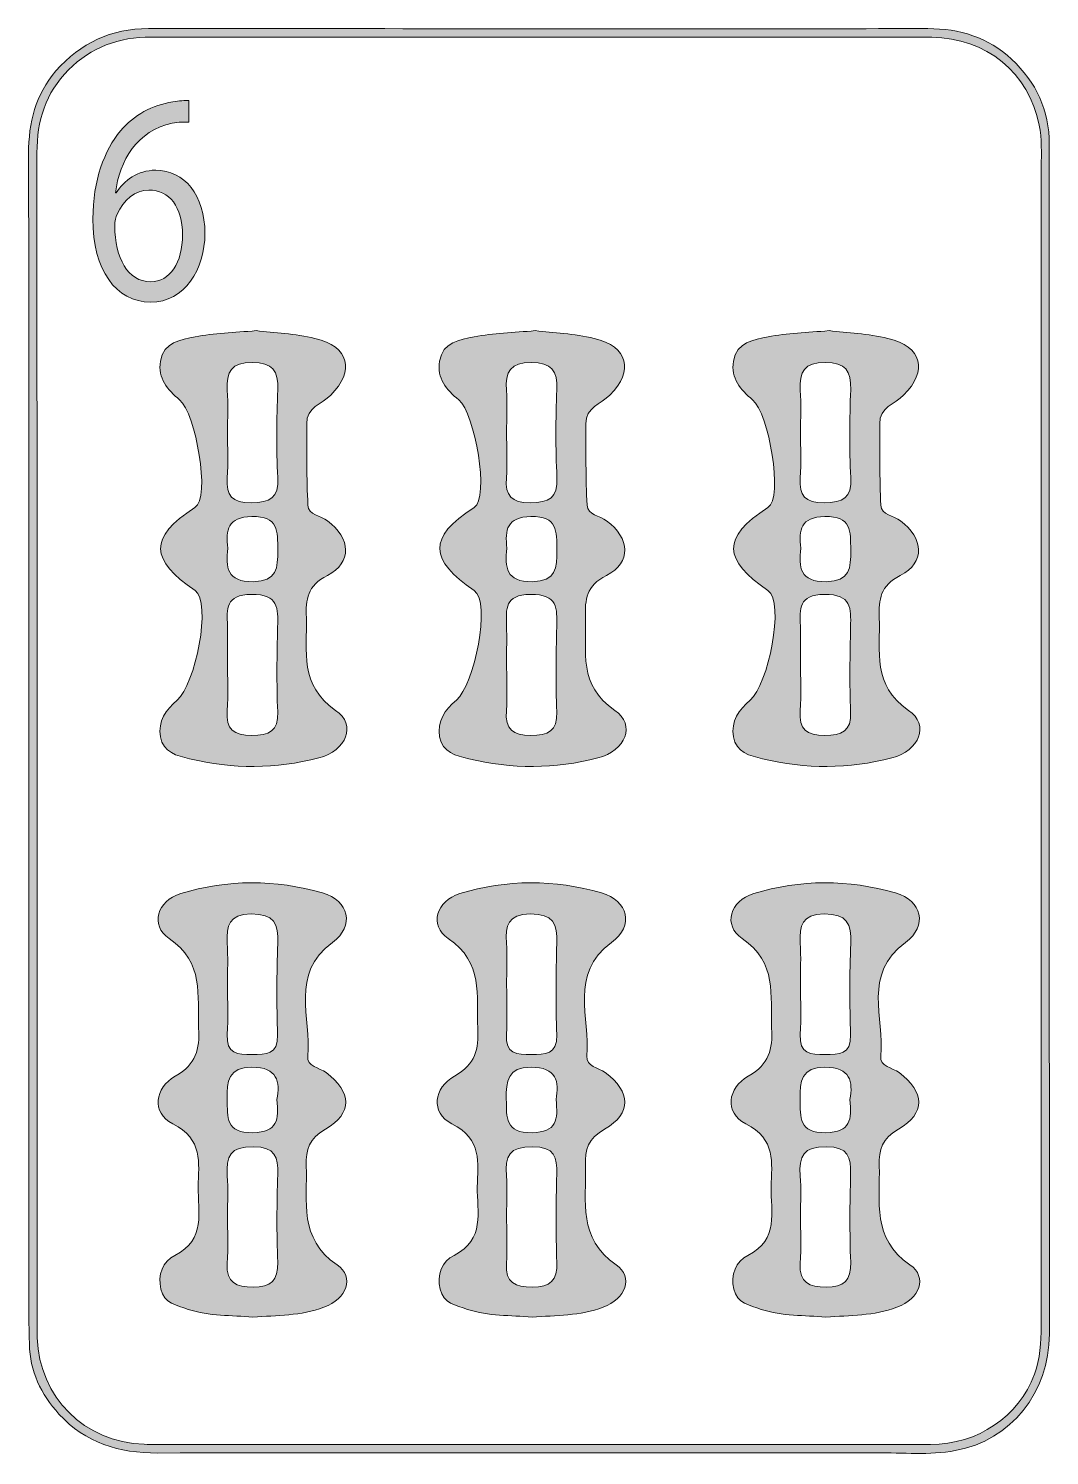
# Model space of a CAD drawing. Extents: x 3212 to 3523, y -981 to -547.
import ezdxf

# ---------------------------------------------------------------- set-up
doc = ezdxf.new("R2010")
doc.units = 0
doc.header["$MEASUREMENT"] = 0
doc.layers.add('Layer 1', color=7, linetype='Continuous', lineweight=0)

msp = doc.modelspace()

# ---------------------------------------------------------------- hatches: boundary and pattern name
at = {"layer": 'Layer 1', "true_color": 0x000000, "transparency": 33554687}
h = msp.add_hatch(color=18, dxfattribs=at)
h.dxf.hatch_style = 2
edge = h.paths.add_edge_path()
edge.add_spline(control_points=[(3520.2, -763.73), (3520.2, -763.73), (3520.15, -763.73), (3520.15, -763.73), (3520.15, -823.12), (3520.15, -882.52), (3520.16, -941.92), (3520.16, -946.93), (3519.87, -951.88), (3518.1, -956.65), (3513.3, -969.61), (3500.87, -978.05), (3486.44, -978.05), (3409.17, -978.04), (3331.91, -978.03), (3254.65, -978.02), (3252.09, -978.02), (3249.54, -978.08), (3246.99, -977.99), (3228.81, -977.34), (3215.13, -963.71), (3214.4, -945.55), (3214.37, -944.62), (3214.38, -943.7), (3214.38, -942.76), (3214.38, -823.39), (3214.4, -704.01), (3214.35, -584.63), (3214.35, -574.9), (3216.96, -566.36), (3223.97, -559.37), (3230.93, -552.44), (3239.33, -549.36), (3249.11, -549.37), (3306.06, -549.42), (3363.03, -549.39), (3419.99, -549.39), (3442.27, -549.39), (3464.54, -549.3), (3486.82, -549.43), (3503.36, -549.52), (3516.46, -560.34), (3519.57, -576.17), (3520.4, -580.41), (3520.19, -584.72), (3520.2, -589), (3520.2, -647.24), (3520.2, -705.49), (3520.2, -763.73)], knot_values=[0, 0, 0, 0, 1, 1, 1, 2, 2, 2, 3, 3, 3, 4, 4, 4, 5, 5, 5, 6, 6, 6, 7, 7, 7, 8, 8, 8, 9, 9, 9, 10, 10, 10, 11, 11, 11, 12, 12, 12, 13, 13, 13, 14, 14, 14, 15, 15, 15, 16, 16, 16, 16], degree=3, periodic=0)
edge = h.paths.add_edge_path()
edge.add_spline(control_points=[(3522.63, -815.57), (3522.63, -737.72), (3522.65, -659.87), (3522.64, -582.03), (3522.64, -571.72), (3518.69, -563.11), (3511.15, -556.11), (3503.96, -549.44), (3495.32, -546.77), (3485.67, -546.79), (3465.6, -546.82), (3445.53, -546.82), (3425.46, -546.82), (3366.41, -546.82), (3307.35, -546.8), (3248.3, -546.8), (3236.96, -546.8), (3227.58, -551.13), (3220.15, -559.69), (3213.88, -566.91), (3211.8, -575.42), (3211.81, -584.81), (3211.9, -644.33), (3211.85, -703.85), (3211.85, -763.36), (3211.85, -813.02), (3211.84, -862.68), (3211.86, -912.33), (3211.86, -924.04), (3211.8, -935.76), (3212.04, -947.47), (3212.2, -955.68), (3215.56, -962.72), (3221.07, -968.77), (3229.15, -977.63), (3239.35, -980.68), (3251.09, -980.65), (3324.06, -980.54), (3397.04, -980.63), (3470.01, -980.56), (3478, -980.54), (3486.06, -981.39), (3493.99, -979.92), (3511.03, -976.75), (3522.63, -962.3), (3522.65, -944.35), (3522.68, -901.43), (3522.63, -858.5), (3522.63, -815.57)], knot_values=[0, 0, 0, 0, 1, 1, 1, 2, 2, 2, 3, 3, 3, 4, 4, 4, 5, 5, 5, 6, 6, 6, 7, 7, 7, 8, 8, 8, 9, 9, 9, 10, 10, 10, 11, 11, 11, 12, 12, 12, 13, 13, 13, 14, 14, 14, 15, 15, 15, 16, 16, 16, 16], degree=3, periodic=0)
at = {"layer": 'Layer 1', "true_color": 0x831618, "transparency": 33554687}
h = msp.add_hatch(color=246, dxfattribs=at)
h.dxf.hatch_style = 2
edge = h.paths.add_edge_path()
edge.add_spline(control_points=[(3248.98, -623.89), (3241.94, -623.89), (3238.19, -616.66), (3238.04, -606.86), (3238.04, -605.4), (3238.35, -604.21), (3238.81, -603.29), (3240.64, -598.99), (3244.39, -595.97), (3248.45, -595.97), (3254.64, -595.97), (3258.7, -601.09), (3258.7, -609.61), (3258.7, -618.12), (3254.8, -623.89), (3248.98, -623.89)], knot_values=[0, 0, 0, 0, 1, 1, 1, 2, 2, 2, 3, 3, 3, 4, 4, 4, 5, 5, 5, 5], degree=3, periodic=0)
edge = h.paths.add_edge_path()
edge.add_spline(control_points=[(3250.51, -589.92), (3245, -589.92), (3240.87, -593.04), (3238.5, -596.79), (3238.5, -596.79), (3238.27, -596.79), (3238.27, -596.79), (3239.42, -586.99), (3245, -577.75), (3255.56, -575.64), (3257.47, -575.27), (3259.23, -575.18), (3260.61, -575.27), (3260.61, -575.27), (3260.61, -568.68), (3260.61, -568.68), (3259.39, -568.68), (3257.7, -568.77), (3255.71, -569.14), (3249.44, -570.06), (3243.93, -573.08), (3239.8, -577.93), (3234.9, -583.79), (3231.39, -593.04), (3231.39, -604.75), (3231.39, -620.23), (3238.35, -630.11), (3248.98, -630.11), (3259.31, -630.11), (3265.51, -620.04), (3265.51, -609.15), (3265.51, -597.52), (3259.31, -589.92), (3250.51, -589.92)], knot_values=[0, 0, 0, 0, 1, 1, 1, 2, 2, 2, 3, 3, 3, 4, 4, 4, 5, 5, 5, 6, 6, 6, 7, 7, 7, 8, 8, 8, 9, 9, 9, 10, 10, 10, 11, 11, 11, 11], degree=3, periodic=0)
at = {"layer": 'Layer 1', "true_color": 0x0f592d, "transparency": 33554687}
h = msp.add_hatch(color=118, dxfattribs=at)
h.dxf.hatch_style = 2
edge = h.paths.add_edge_path()
edge.add_spline(control_points=[(3272.49, -705.08), (3271.79, -710.84), (3272.15, -715.35), (3280.17, -715.25), (3287.55, -715.16), (3287.71, -711.08), (3287.68, -705.62), (3287.65, -699.95), (3287.9, -695.25), (3279.79, -695.39), (3272.41, -695.52), (3271.82, -699.5), (3272.49, -705.08)], knot_values=[0, 0, 0, 0, 1, 1, 1, 2, 2, 2, 3, 3, 3, 4, 4, 4, 4], degree=3, periodic=0)
edge = h.paths.add_edge_path()
edge.add_spline(control_points=[(3272.38, -739.62), (3272.38, -744.6), (3272.66, -749.6), (3272.31, -754.55), (3271.92, -760.21), (3274.23, -762.14), (3279.79, -762.06), (3284.95, -761.99), (3287.92, -760.96), (3287.66, -754.92), (3287.31, -746.31), (3287.44, -737.67), (3287.64, -729.05), (3287.77, -723.34), (3287.99, -719.03), (3279.66, -719.13), (3271.68, -719.23), (3272.24, -723.53), (3272.36, -728.68), (3272.44, -732.33), (3272.37, -735.98), (3272.38, -739.62)], knot_values=[0, 0, 0, 0, 1, 1, 1, 2, 2, 2, 3, 3, 3, 4, 4, 4, 5, 5, 5, 6, 6, 6, 7, 7, 7, 7], degree=3, periodic=0)
edge = h.paths.add_edge_path()
edge.add_spline(control_points=[(3272.38, -669.8), (3272.38, -674.42), (3272.63, -679.05), (3272.31, -683.65), (3271.94, -689.09), (3273.79, -691.21), (3279.56, -691.19), (3285.31, -691.17), (3288.02, -689.87), (3287.7, -683.51), (3287.25, -674.63), (3287.32, -665.7), (3287.68, -656.81), (3287.91, -650.98), (3286.08, -648.47), (3279.91, -648.46), (3273.61, -648.45), (3271.9, -651.27), (3272.32, -656.95), (3272.63, -661.21), (3272.38, -665.52), (3272.38, -669.8)], knot_values=[0, 0, 0, 0, 1, 1, 1, 2, 2, 2, 3, 3, 3, 4, 4, 4, 5, 5, 5, 6, 6, 6, 7, 7, 7, 7], degree=3, periodic=0)
edge = h.paths.add_edge_path()
edge.add_spline(control_points=[(3281.11, -638.79), (3286.59, -639.46), (3292.96, -639.64), (3299.01, -641.13), (3309.48, -643.71), (3311.24, -650.93), (3303.8, -658.45), (3301.13, -661.14), (3296.44, -662.16), (3296.5, -667.15), (3296.59, -675.43), (3296.41, -683.72), (3296.88, -691.97), (3297.05, -694.9), (3300.76, -695.17), (3302.82, -696.71), (3309.95, -702.02), (3310.46, -709.43), (3302.79, -713.35), (3296.6, -716.51), (3296.22, -720.7), (3296.39, -726.21), (3296.72, -736.42), (3294.12, -746.76), (3305.3, -754.44), (3311.8, -758.91), (3308.66, -766.71), (3300.16, -768.93), (3287.14, -772.34), (3273.95, -772.36), (3260.84, -769.19), (3257.03, -768.27), (3252.79, -767.32), (3251.97, -762.48), (3251.17, -757.73), (3253.58, -754.32), (3257.09, -751.34), (3262.51, -746.74), (3267.71, -721.5), (3262.49, -717.92), (3248.95, -708.61), (3248.12, -701.87), (3262.48, -692.7), (3267.3, -689.62), (3262.7, -663.98), (3257.81, -659.89), (3254.07, -656.77), (3251.11, -653.32), (3251.95, -648.09), (3252.9, -642.16), (3258.22, -641.55), (3262.52, -640.68), (3268.32, -639.5), (3274.34, -639.42), (3281.11, -638.79)], knot_values=[0, 0, 0, 0, 1, 1, 1, 2, 2, 2, 3, 3, 3, 4, 4, 4, 5, 5, 5, 6, 6, 6, 7, 7, 7, 8, 8, 8, 9, 9, 9, 10, 10, 10, 11, 11, 11, 12, 12, 12, 13, 13, 13, 14, 14, 14, 15, 15, 15, 16, 16, 16, 17, 17, 17, 18, 18, 18, 18], degree=3, periodic=0)
h = msp.add_hatch(color=118, dxfattribs=at)
h.dxf.hatch_style = 2
edge = h.paths.add_edge_path()
edge.add_spline(control_points=[(3357.49, -705.08), (3356.79, -710.84), (3357.15, -715.35), (3365.17, -715.25), (3372.55, -715.16), (3372.71, -711.08), (3372.68, -705.62), (3372.65, -699.95), (3372.9, -695.25), (3364.79, -695.39), (3357.41, -695.52), (3356.82, -699.5), (3357.49, -705.08)], knot_values=[0, 0, 0, 0, 1, 1, 1, 2, 2, 2, 3, 3, 3, 4, 4, 4, 4], degree=3, periodic=0)
edge = h.paths.add_edge_path()
edge.add_spline(control_points=[(3357.38, -739.62), (3357.38, -744.6), (3357.66, -749.6), (3357.31, -754.55), (3356.92, -760.21), (3359.23, -762.14), (3364.79, -762.06), (3369.95, -761.99), (3372.92, -760.96), (3372.66, -754.92), (3372.31, -746.31), (3372.44, -737.67), (3372.64, -729.05), (3372.77, -723.34), (3372.99, -719.03), (3364.66, -719.13), (3356.68, -719.23), (3357.24, -723.53), (3357.36, -728.68), (3357.44, -732.33), (3357.37, -735.98), (3357.38, -739.62)], knot_values=[0, 0, 0, 0, 1, 1, 1, 2, 2, 2, 3, 3, 3, 4, 4, 4, 5, 5, 5, 6, 6, 6, 7, 7, 7, 7], degree=3, periodic=0)
edge = h.paths.add_edge_path()
edge.add_spline(control_points=[(3357.38, -669.8), (3357.38, -674.42), (3357.63, -679.05), (3357.31, -683.65), (3356.94, -689.09), (3358.79, -691.21), (3364.56, -691.19), (3370.31, -691.17), (3373.02, -689.87), (3372.7, -683.51), (3372.25, -674.63), (3372.32, -665.7), (3372.68, -656.81), (3372.91, -650.98), (3371.08, -648.47), (3364.91, -648.46), (3358.61, -648.45), (3356.9, -651.27), (3357.32, -656.95), (3357.63, -661.21), (3357.38, -665.52), (3357.38, -669.8)], knot_values=[0, 0, 0, 0, 1, 1, 1, 2, 2, 2, 3, 3, 3, 4, 4, 4, 5, 5, 5, 6, 6, 6, 7, 7, 7, 7], degree=3, periodic=0)
edge = h.paths.add_edge_path()
edge.add_spline(control_points=[(3366.11, -638.79), (3371.59, -639.46), (3377.96, -639.64), (3384.01, -641.13), (3394.48, -643.71), (3396.24, -650.93), (3388.8, -658.45), (3386.13, -661.14), (3381.44, -662.16), (3381.5, -667.15), (3381.59, -675.43), (3381.41, -683.72), (3381.88, -691.97), (3382.05, -694.9), (3385.76, -695.17), (3387.82, -696.71), (3394.95, -702.02), (3395.46, -709.43), (3387.79, -713.35), (3381.6, -716.51), (3381.22, -720.7), (3381.39, -726.21), (3381.72, -736.42), (3379.12, -746.76), (3390.3, -754.44), (3396.8, -758.91), (3393.66, -766.71), (3385.16, -768.93), (3372.14, -772.34), (3358.95, -772.36), (3345.84, -769.19), (3342.03, -768.27), (3337.79, -767.32), (3336.97, -762.48), (3336.17, -757.73), (3338.58, -754.32), (3342.09, -751.34), (3347.51, -746.74), (3352.71, -721.5), (3347.49, -717.92), (3333.95, -708.61), (3333.12, -701.87), (3347.48, -692.7), (3352.3, -689.62), (3347.7, -663.98), (3342.81, -659.89), (3339.07, -656.77), (3336.11, -653.32), (3336.95, -648.09), (3337.9, -642.16), (3343.22, -641.55), (3347.52, -640.68), (3353.32, -639.5), (3359.34, -639.42), (3366.11, -638.79)], knot_values=[0, 0, 0, 0, 1, 1, 1, 2, 2, 2, 3, 3, 3, 4, 4, 4, 5, 5, 5, 6, 6, 6, 7, 7, 7, 8, 8, 8, 9, 9, 9, 10, 10, 10, 11, 11, 11, 12, 12, 12, 13, 13, 13, 14, 14, 14, 15, 15, 15, 16, 16, 16, 17, 17, 17, 18, 18, 18, 18], degree=3, periodic=0)
h = msp.add_hatch(color=118, dxfattribs=at)
h.dxf.hatch_style = 2
edge = h.paths.add_edge_path()
edge.add_spline(control_points=[(3446.97, -705.08), (3446.27, -710.84), (3446.63, -715.35), (3454.65, -715.25), (3462.03, -715.16), (3462.19, -711.08), (3462.16, -705.62), (3462.13, -699.95), (3462.38, -695.25), (3454.27, -695.39), (3446.9, -695.52), (3446.3, -699.5), (3446.97, -705.08)], knot_values=[0, 0, 0, 0, 1, 1, 1, 2, 2, 2, 3, 3, 3, 4, 4, 4, 4], degree=3, periodic=0)
edge = h.paths.add_edge_path()
edge.add_spline(control_points=[(3446.86, -739.62), (3446.86, -744.6), (3447.14, -749.6), (3446.79, -754.55), (3446.4, -760.21), (3448.71, -762.14), (3454.27, -762.06), (3459.43, -761.99), (3462.4, -760.96), (3462.14, -754.92), (3461.79, -746.31), (3461.92, -737.67), (3462.12, -729.05), (3462.25, -723.34), (3462.47, -719.03), (3454.14, -719.13), (3446.16, -719.23), (3446.72, -723.53), (3446.84, -728.68), (3446.92, -732.33), (3446.85, -735.98), (3446.86, -739.62)], knot_values=[0, 0, 0, 0, 1, 1, 1, 2, 2, 2, 3, 3, 3, 4, 4, 4, 5, 5, 5, 6, 6, 6, 7, 7, 7, 7], degree=3, periodic=0)
edge = h.paths.add_edge_path()
edge.add_spline(control_points=[(3446.86, -669.8), (3446.86, -674.42), (3447.11, -679.05), (3446.79, -683.65), (3446.42, -689.09), (3448.27, -691.21), (3454.04, -691.19), (3459.79, -691.17), (3462.5, -689.87), (3462.18, -683.51), (3461.73, -674.63), (3461.81, -665.7), (3462.16, -656.81), (3462.39, -650.98), (3460.56, -648.47), (3454.4, -648.46), (3448.09, -648.45), (3446.38, -651.27), (3446.8, -656.95), (3447.11, -661.21), (3446.86, -665.52), (3446.86, -669.8)], knot_values=[0, 0, 0, 0, 1, 1, 1, 2, 2, 2, 3, 3, 3, 4, 4, 4, 5, 5, 5, 6, 6, 6, 7, 7, 7, 7], degree=3, periodic=0)
edge = h.paths.add_edge_path()
edge.add_spline(control_points=[(3455.59, -638.79), (3461.07, -639.46), (3467.44, -639.64), (3473.49, -641.13), (3483.96, -643.71), (3485.72, -650.93), (3478.28, -658.45), (3475.61, -661.14), (3470.92, -662.16), (3470.98, -667.15), (3471.07, -675.43), (3470.89, -683.72), (3471.36, -691.97), (3471.53, -694.9), (3475.24, -695.17), (3477.3, -696.71), (3484.43, -702.02), (3484.94, -709.43), (3477.27, -713.35), (3471.08, -716.51), (3470.7, -720.7), (3470.87, -726.21), (3471.2, -736.42), (3468.6, -746.76), (3479.78, -754.44), (3486.28, -758.91), (3483.14, -766.71), (3474.64, -768.93), (3461.62, -772.34), (3448.43, -772.36), (3435.32, -769.19), (3431.51, -768.27), (3427.27, -767.32), (3426.45, -762.48), (3425.65, -757.73), (3428.06, -754.32), (3431.57, -751.34), (3436.99, -746.74), (3442.19, -721.5), (3436.97, -717.92), (3423.43, -708.61), (3422.6, -701.87), (3436.96, -692.7), (3441.78, -689.62), (3437.18, -663.98), (3432.29, -659.89), (3428.55, -656.77), (3425.59, -653.32), (3426.43, -648.09), (3427.39, -642.16), (3432.7, -641.55), (3437, -640.68), (3442.8, -639.5), (3448.82, -639.42), (3455.59, -638.79)], knot_values=[0, 0, 0, 0, 1, 1, 1, 2, 2, 2, 3, 3, 3, 4, 4, 4, 5, 5, 5, 6, 6, 6, 7, 7, 7, 8, 8, 8, 9, 9, 9, 10, 10, 10, 11, 11, 11, 12, 12, 12, 13, 13, 13, 14, 14, 14, 15, 15, 15, 16, 16, 16, 17, 17, 17, 18, 18, 18, 18], degree=3, periodic=0)
h = msp.add_hatch(color=118, dxfattribs=at)
h.dxf.hatch_style = 2
edge = h.paths.add_edge_path()
edge.add_spline(control_points=[(3287.42, -873), (3288.47, -867.55), (3287.57, -863.12), (3279.84, -863.14), (3272.69, -863.15), (3272.15, -867.31), (3272.28, -872.89), (3272.41, -878.44), (3271.8, -883.24), (3280.13, -883.09), (3287.58, -882.96), (3288.13, -879.12), (3287.42, -873)], knot_values=[0, 0, 0, 0, 1, 1, 1, 2, 2, 2, 3, 3, 3, 4, 4, 4, 4], degree=3, periodic=0)
edge = h.paths.add_edge_path()
edge.add_spline(control_points=[(3272.39, -838.21), (3272.39, -843.19), (3272.65, -848.18), (3272.33, -853.13), (3271.93, -859.11), (3275.48, -859.31), (3279.89, -859.24), (3284.11, -859.18), (3287.84, -859.44), (3287.64, -853.32), (3287.35, -844.04), (3287.33, -834.73), (3287.68, -825.46), (3287.91, -819.43), (3286.59, -816.38), (3279.57, -816.46), (3272.71, -816.54), (3272.07, -820.01), (3272.33, -825.27), (3272.55, -829.57), (3272.38, -833.9), (3272.39, -838.21)], knot_values=[0, 0, 0, 0, 1, 1, 1, 2, 2, 2, 3, 3, 3, 4, 4, 4, 5, 5, 5, 6, 6, 6, 7, 7, 7, 7], degree=3, periodic=0)
edge = h.paths.add_edge_path()
edge.add_spline(control_points=[(3272.38, -908.08), (3272.38, -913.03), (3272.66, -917.99), (3272.32, -922.91), (3271.9, -928.94), (3275.12, -930.03), (3280.18, -930.09), (3285.63, -930.16), (3287.87, -928.14), (3287.67, -922.52), (3287.34, -913.63), (3287.39, -904.72), (3287.66, -895.82), (3287.82, -890.42), (3286.96, -887.45), (3280.28, -887.35), (3273.19, -887.24), (3271.85, -890.28), (3272.32, -896.22), (3272.63, -900.15), (3272.38, -904.13), (3272.38, -908.08)], knot_values=[0, 0, 0, 0, 1, 1, 1, 2, 2, 2, 3, 3, 3, 4, 4, 4, 5, 5, 5, 6, 6, 6, 7, 7, 7, 7], degree=3, periodic=0)
edge = h.paths.add_edge_path()
edge.add_spline(control_points=[(3280.14, -939.22), (3273.54, -938.71), (3266.87, -938.99), (3260.43, -936.89), (3256.93, -935.74), (3253.11, -934.96), (3252.1, -930.77), (3251.05, -926.44), (3252.71, -922.29), (3256.39, -920.44), (3265.94, -915.65), (3263.31, -907.18), (3263.46, -899.58), (3263.61, -892.22), (3265.01, -885.05), (3255.72, -880.37), (3249.06, -877.01), (3250.23, -869.36), (3256.48, -865.86), (3262.95, -862.24), (3263.91, -857.65), (3263.6, -851.28), (3263.12, -841.32), (3265.41, -831.28), (3254.61, -823.93), (3248.65, -819.88), (3250.99, -812.47), (3258.13, -810.27), (3272.41, -805.86), (3286.99, -805.93), (3301.3, -810.07), (3309.37, -812.4), (3311.3, -820), (3304.36, -825.14), (3291.2, -834.9), (3297.97, -848.03), (3296.81, -859.78), (3296.49, -862.93), (3300.39, -863.24), (3302.41, -864.77), (3310.25, -870.69), (3310.58, -877.16), (3302.21, -882.01), (3297.24, -884.89), (3296.19, -888.17), (3296.36, -893.19), (3296.75, -904.07), (3293.96, -915.17), (3305.73, -923.33), (3311.14, -927.09), (3308.72, -933.65), (3301.75, -936.26), (3294.79, -938.87), (3287.42, -938.77), (3280.14, -939.22)], knot_values=[0, 0, 0, 0, 1, 1, 1, 2, 2, 2, 3, 3, 3, 4, 4, 4, 5, 5, 5, 6, 6, 6, 7, 7, 7, 8, 8, 8, 9, 9, 9, 10, 10, 10, 11, 11, 11, 12, 12, 12, 13, 13, 13, 14, 14, 14, 15, 15, 15, 16, 16, 16, 17, 17, 17, 18, 18, 18, 18], degree=3, periodic=0)
h = msp.add_hatch(color=118, dxfattribs=at)
h.dxf.hatch_style = 2
edge = h.paths.add_edge_path()
edge.add_spline(control_points=[(3372.42, -873), (3373.47, -867.55), (3372.57, -863.12), (3364.84, -863.14), (3357.69, -863.15), (3357.15, -867.31), (3357.28, -872.89), (3357.41, -878.44), (3356.8, -883.24), (3365.13, -883.09), (3372.58, -882.96), (3373.13, -879.12), (3372.42, -873)], knot_values=[0, 0, 0, 0, 1, 1, 1, 2, 2, 2, 3, 3, 3, 4, 4, 4, 4], degree=3, periodic=0)
edge = h.paths.add_edge_path()
edge.add_spline(control_points=[(3357.39, -838.21), (3357.39, -843.19), (3357.65, -848.18), (3357.33, -853.13), (3356.93, -859.11), (3360.48, -859.31), (3364.89, -859.24), (3369.11, -859.18), (3372.84, -859.44), (3372.64, -853.32), (3372.35, -844.04), (3372.33, -834.73), (3372.68, -825.46), (3372.91, -819.43), (3371.59, -816.38), (3364.57, -816.46), (3357.71, -816.54), (3357.07, -820.01), (3357.33, -825.27), (3357.55, -829.57), (3357.38, -833.9), (3357.39, -838.21)], knot_values=[0, 0, 0, 0, 1, 1, 1, 2, 2, 2, 3, 3, 3, 4, 4, 4, 5, 5, 5, 6, 6, 6, 7, 7, 7, 7], degree=3, periodic=0)
edge = h.paths.add_edge_path()
edge.add_spline(control_points=[(3357.38, -908.08), (3357.38, -913.03), (3357.66, -917.99), (3357.32, -922.91), (3356.9, -928.94), (3360.12, -930.03), (3365.18, -930.09), (3370.63, -930.16), (3372.87, -928.14), (3372.67, -922.52), (3372.34, -913.63), (3372.39, -904.72), (3372.66, -895.82), (3372.82, -890.42), (3371.96, -887.45), (3365.28, -887.35), (3358.19, -887.24), (3356.85, -890.28), (3357.32, -896.22), (3357.63, -900.15), (3357.38, -904.13), (3357.38, -908.08)], knot_values=[0, 0, 0, 0, 1, 1, 1, 2, 2, 2, 3, 3, 3, 4, 4, 4, 5, 5, 5, 6, 6, 6, 7, 7, 7, 7], degree=3, periodic=0)
edge = h.paths.add_edge_path()
edge.add_spline(control_points=[(3365.14, -939.22), (3358.54, -938.71), (3351.87, -938.99), (3345.43, -936.89), (3341.93, -935.74), (3338.11, -934.96), (3337.1, -930.77), (3336.05, -926.44), (3337.71, -922.29), (3341.39, -920.44), (3350.94, -915.65), (3348.31, -907.18), (3348.46, -899.58), (3348.61, -892.22), (3350.01, -885.05), (3340.72, -880.37), (3334.06, -877.01), (3335.23, -869.36), (3341.48, -865.86), (3347.95, -862.24), (3348.91, -857.65), (3348.6, -851.28), (3348.12, -841.32), (3350.41, -831.28), (3339.61, -823.93), (3333.65, -819.88), (3335.99, -812.47), (3343.13, -810.27), (3357.41, -805.86), (3371.99, -805.93), (3386.3, -810.07), (3394.37, -812.4), (3396.3, -820), (3389.36, -825.14), (3376.2, -834.9), (3382.97, -848.03), (3381.81, -859.78), (3381.49, -862.93), (3385.39, -863.24), (3387.41, -864.77), (3395.25, -870.69), (3395.58, -877.16), (3387.21, -882.01), (3382.24, -884.89), (3381.19, -888.17), (3381.36, -893.19), (3381.75, -904.07), (3378.96, -915.17), (3390.73, -923.33), (3396.14, -927.09), (3393.72, -933.65), (3386.75, -936.26), (3379.79, -938.87), (3372.42, -938.77), (3365.14, -939.22)], knot_values=[0, 0, 0, 0, 1, 1, 1, 2, 2, 2, 3, 3, 3, 4, 4, 4, 5, 5, 5, 6, 6, 6, 7, 7, 7, 8, 8, 8, 9, 9, 9, 10, 10, 10, 11, 11, 11, 12, 12, 12, 13, 13, 13, 14, 14, 14, 15, 15, 15, 16, 16, 16, 17, 17, 17, 18, 18, 18, 18], degree=3, periodic=0)
h = msp.add_hatch(color=118, dxfattribs=at)
h.dxf.hatch_style = 2
edge = h.paths.add_edge_path()
edge.add_spline(control_points=[(3461.9, -873), (3462.95, -867.55), (3462.05, -863.12), (3454.32, -863.14), (3447.17, -863.15), (3446.63, -867.31), (3446.76, -872.89), (3446.89, -878.44), (3446.28, -883.24), (3454.61, -883.09), (3462.06, -882.96), (3462.61, -879.12), (3461.9, -873)], knot_values=[0, 0, 0, 0, 1, 1, 1, 2, 2, 2, 3, 3, 3, 4, 4, 4, 4], degree=3, periodic=0)
edge = h.paths.add_edge_path()
edge.add_spline(control_points=[(3446.87, -838.21), (3446.87, -843.19), (3447.14, -848.18), (3446.81, -853.13), (3446.41, -859.11), (3449.96, -859.31), (3454.37, -859.24), (3458.59, -859.18), (3462.32, -859.44), (3462.12, -853.32), (3461.83, -844.04), (3461.81, -834.73), (3462.16, -825.46), (3462.39, -819.43), (3461.07, -816.38), (3454.05, -816.46), (3447.19, -816.54), (3446.55, -820.01), (3446.81, -825.27), (3447.03, -829.57), (3446.86, -833.9), (3446.87, -838.21)], knot_values=[0, 0, 0, 0, 1, 1, 1, 2, 2, 2, 3, 3, 3, 4, 4, 4, 5, 5, 5, 6, 6, 6, 7, 7, 7, 7], degree=3, periodic=0)
edge = h.paths.add_edge_path()
edge.add_spline(control_points=[(3446.87, -908.08), (3446.87, -913.03), (3447.14, -917.99), (3446.8, -922.91), (3446.38, -928.94), (3449.6, -930.03), (3454.66, -930.09), (3460.11, -930.16), (3462.35, -928.14), (3462.15, -922.52), (3461.82, -913.63), (3461.87, -904.72), (3462.14, -895.82), (3462.3, -890.42), (3461.44, -887.45), (3454.76, -887.35), (3447.67, -887.24), (3446.33, -890.28), (3446.8, -896.22), (3447.11, -900.15), (3446.86, -904.13), (3446.87, -908.08)], knot_values=[0, 0, 0, 0, 1, 1, 1, 2, 2, 2, 3, 3, 3, 4, 4, 4, 5, 5, 5, 6, 6, 6, 7, 7, 7, 7], degree=3, periodic=0)
edge = h.paths.add_edge_path()
edge.add_spline(control_points=[(3454.62, -939.22), (3448.02, -938.71), (3441.35, -938.99), (3434.91, -936.89), (3431.41, -935.74), (3427.59, -934.96), (3426.58, -930.77), (3425.53, -926.44), (3427.19, -922.29), (3430.87, -920.44), (3440.42, -915.65), (3437.79, -907.18), (3437.94, -899.58), (3438.1, -892.22), (3439.49, -885.05), (3430.2, -880.37), (3423.54, -877.01), (3424.71, -869.36), (3430.96, -865.86), (3437.43, -862.24), (3438.39, -857.65), (3438.08, -851.28), (3437.6, -841.32), (3439.89, -831.28), (3429.09, -823.93), (3423.13, -819.88), (3425.47, -812.47), (3432.61, -810.27), (3446.89, -805.86), (3461.47, -805.93), (3475.78, -810.07), (3483.85, -812.4), (3485.78, -820), (3478.84, -825.14), (3465.68, -834.9), (3472.45, -848.03), (3471.29, -859.78), (3470.97, -862.93), (3474.87, -863.24), (3476.89, -864.77), (3484.73, -870.69), (3485.06, -877.16), (3476.69, -882.01), (3471.72, -884.89), (3470.67, -888.17), (3470.84, -893.19), (3471.23, -904.07), (3468.44, -915.17), (3480.21, -923.33), (3485.62, -927.09), (3483.2, -933.65), (3476.24, -936.26), (3469.27, -938.87), (3461.9, -938.77), (3454.62, -939.22)], knot_values=[0, 0, 0, 0, 1, 1, 1, 2, 2, 2, 3, 3, 3, 4, 4, 4, 5, 5, 5, 6, 6, 6, 7, 7, 7, 8, 8, 8, 9, 9, 9, 10, 10, 10, 11, 11, 11, 12, 12, 12, 13, 13, 13, 14, 14, 14, 15, 15, 15, 16, 16, 16, 17, 17, 17, 18, 18, 18, 18], degree=3, periodic=0)

# ---------------------------------------------------------------- linework, layer by layer
at = {"layer": 'Layer 1'}
for points, knots in [([(3522.63, -815.57), (3522.63, -737.72), (3522.65, -659.87), (3522.64, -582.03), (3522.64, -571.72), (3518.69, -563.11), (3511.15, -556.11), (3503.96, -549.44), (3495.32, -546.77), (3485.67, -546.79), (3465.6, -546.82), (3445.53, -546.82), (3425.46, -546.82), (3366.41, -546.82), (3307.35, -546.8), (3248.3, -546.8), (3236.96, -546.8), (3227.58, -551.13), (3220.15, -559.69), (3213.88, -566.91), (3211.8, -575.42), (3211.81, -584.81), (3211.9, -644.33), (3211.85, -703.85), (3211.85, -763.36), (3211.85, -813.02), (3211.84, -862.68), (3211.86, -912.33), (3211.86, -924.04), (3211.8, -935.76), (3212.04, -947.47), (3212.2, -955.68), (3215.56, -962.72), (3221.07, -968.77), (3229.15, -977.63), (3239.35, -980.68), (3251.09, -980.65), (3324.06, -980.54), (3397.04, -980.63), (3470.01, -980.56), (3478, -980.54), (3486.06, -981.39), (3493.99, -979.92), (3511.03, -976.75), (3522.63, -962.3), (3522.65, -944.35), (3522.68, -901.43), (3522.63, -858.5), (3522.63, -815.57)], [0, 0, 0, 0, 1, 1, 1, 2, 2, 2, 3, 3, 3, 4, 4, 4, 5, 5, 5, 6, 6, 6, 7, 7, 7, 8, 8, 8, 9, 9, 9, 10, 10, 10, 11, 11, 11, 12, 12, 12, 13, 13, 13, 14, 14, 14, 15, 15, 15, 16, 16, 16, 16]), ([(3520.2, -763.73), (3520.2, -763.73), (3520.15, -763.73), (3520.15, -763.73), (3520.15, -823.12), (3520.15, -882.52), (3520.16, -941.92), (3520.16, -946.93), (3519.87, -951.88), (3518.1, -956.65), (3513.3, -969.61), (3500.87, -978.05), (3486.44, -978.05), (3409.17, -978.04), (3331.91, -978.03), (3254.65, -978.02), (3252.09, -978.02), (3249.54, -978.08), (3246.99, -977.99), (3228.81, -977.34), (3215.13, -963.71), (3214.4, -945.55), (3214.37, -944.62), (3214.38, -943.7), (3214.38, -942.76), (3214.38, -823.39), (3214.4, -704.01), (3214.35, -584.63), (3214.35, -574.9), (3216.96, -566.36), (3223.97, -559.37), (3230.93, -552.44), (3239.33, -549.36), (3249.11, -549.37), (3306.06, -549.42), (3363.03, -549.39), (3419.99, -549.39), (3442.27, -549.39), (3464.54, -549.3), (3486.82, -549.43), (3503.36, -549.52), (3516.46, -560.34), (3519.57, -576.17), (3520.4, -580.41), (3520.19, -584.72), (3520.2, -589), (3520.2, -647.24), (3520.2, -705.49), (3520.2, -763.73)], [0, 0, 0, 0, 1, 1, 1, 2, 2, 2, 3, 3, 3, 4, 4, 4, 5, 5, 5, 6, 6, 6, 7, 7, 7, 8, 8, 8, 9, 9, 9, 10, 10, 10, 11, 11, 11, 12, 12, 12, 13, 13, 13, 14, 14, 14, 15, 15, 15, 16, 16, 16, 16]), ([(3520.2, -763.73), (3520.2, -763.73), (3520.15, -763.73), (3520.15, -763.73), (3520.15, -823.12), (3520.15, -882.52), (3520.16, -941.92), (3520.16, -946.93), (3519.87, -951.88), (3518.1, -956.65), (3513.3, -969.61), (3500.87, -978.05), (3486.44, -978.05), (3409.17, -978.04), (3331.91, -978.03), (3254.65, -978.02), (3252.09, -978.02), (3249.54, -978.08), (3246.99, -977.99), (3228.81, -977.34), (3215.13, -963.71), (3214.4, -945.55), (3214.37, -944.62), (3214.38, -943.7), (3214.38, -942.76), (3214.38, -823.39), (3214.4, -704.01), (3214.35, -584.63), (3214.35, -574.9), (3216.96, -566.36), (3223.97, -559.37), (3230.93, -552.44), (3239.33, -549.36), (3249.11, -549.37), (3306.06, -549.42), (3363.03, -549.39), (3419.99, -549.39), (3442.27, -549.39), (3464.54, -549.3), (3486.82, -549.43), (3503.36, -549.52), (3516.46, -560.34), (3519.57, -576.17), (3520.4, -580.41), (3520.19, -584.72), (3520.2, -589), (3520.2, -647.24), (3520.2, -705.49), (3520.2, -763.73)], [0, 0, 0, 0, 1, 1, 1, 2, 2, 2, 3, 3, 3, 4, 4, 4, 5, 5, 5, 6, 6, 6, 7, 7, 7, 8, 8, 8, 9, 9, 9, 10, 10, 10, 11, 11, 11, 12, 12, 12, 13, 13, 13, 14, 14, 14, 15, 15, 15, 16, 16, 16, 16]), ([(3250.51, -589.92), (3245, -589.92), (3240.87, -593.04), (3238.5, -596.79), (3238.5, -596.79), (3238.27, -596.79), (3238.27, -596.79), (3239.42, -586.99), (3245, -577.75), (3255.56, -575.64), (3257.47, -575.27), (3259.23, -575.18), (3260.61, -575.27), (3260.61, -575.27), (3260.61, -568.68), (3260.61, -568.68), (3259.39, -568.68), (3257.7, -568.77), (3255.71, -569.14), (3249.44, -570.06), (3243.93, -573.08), (3239.8, -577.93), (3234.9, -583.79), (3231.39, -593.04), (3231.39, -604.75), (3231.39, -620.23), (3238.35, -630.11), (3248.98, -630.11), (3259.31, -630.11), (3265.51, -620.04), (3265.51, -609.15), (3265.51, -597.52), (3259.31, -589.92), (3250.51, -589.92)], [0, 0, 0, 0, 1, 1, 1, 2, 2, 2, 3, 3, 3, 4, 4, 4, 5, 5, 5, 6, 6, 6, 7, 7, 7, 8, 8, 8, 9, 9, 9, 10, 10, 10, 11, 11, 11, 11]), ([(3248.98, -623.89), (3241.94, -623.89), (3238.19, -616.66), (3238.04, -606.86), (3238.04, -605.4), (3238.35, -604.21), (3238.81, -603.29), (3240.64, -598.99), (3244.39, -595.97), (3248.45, -595.97), (3254.64, -595.97), (3258.7, -601.09), (3258.7, -609.61), (3258.7, -618.12), (3254.8, -623.89), (3248.98, -623.89)], [0, 0, 0, 0, 1, 1, 1, 2, 2, 2, 3, 3, 3, 4, 4, 4, 5, 5, 5, 5]), ([(3281.11, -638.79), (3286.59, -639.46), (3292.96, -639.64), (3299.01, -641.13), (3309.48, -643.71), (3311.24, -650.93), (3303.8, -658.45), (3301.13, -661.14), (3296.44, -662.16), (3296.5, -667.15), (3296.59, -675.43), (3296.41, -683.72), (3296.88, -691.97), (3297.05, -694.9), (3300.76, -695.17), (3302.82, -696.71), (3309.95, -702.02), (3310.46, -709.43), (3302.79, -713.35), (3296.6, -716.51), (3296.22, -720.7), (3296.39, -726.21), (3296.72, -736.42), (3294.12, -746.76), (3305.3, -754.44), (3311.8, -758.91), (3308.66, -766.71), (3300.16, -768.93), (3287.14, -772.34), (3273.95, -772.36), (3260.84, -769.19), (3257.03, -768.27), (3252.79, -767.32), (3251.97, -762.48), (3251.17, -757.73), (3253.58, -754.32), (3257.09, -751.34), (3262.51, -746.74), (3267.71, -721.5), (3262.49, -717.92), (3248.95, -708.61), (3248.12, -701.87), (3262.48, -692.7), (3267.3, -689.62), (3262.7, -663.98), (3257.81, -659.89), (3254.07, -656.77), (3251.11, -653.32), (3251.95, -648.09), (3252.9, -642.16), (3258.22, -641.55), (3262.52, -640.68), (3268.32, -639.5), (3274.34, -639.42), (3281.11, -638.79)], [0, 0, 0, 0, 1, 1, 1, 2, 2, 2, 3, 3, 3, 4, 4, 4, 5, 5, 5, 6, 6, 6, 7, 7, 7, 8, 8, 8, 9, 9, 9, 10, 10, 10, 11, 11, 11, 12, 12, 12, 13, 13, 13, 14, 14, 14, 15, 15, 15, 16, 16, 16, 17, 17, 17, 18, 18, 18, 18]), ([(3366.11, -638.79), (3371.59, -639.46), (3377.96, -639.64), (3384.01, -641.13), (3394.48, -643.71), (3396.24, -650.93), (3388.8, -658.45), (3386.13, -661.14), (3381.44, -662.16), (3381.5, -667.15), (3381.59, -675.43), (3381.41, -683.72), (3381.88, -691.97), (3382.05, -694.9), (3385.76, -695.17), (3387.82, -696.71), (3394.95, -702.02), (3395.46, -709.43), (3387.79, -713.35), (3381.6, -716.51), (3381.22, -720.7), (3381.39, -726.21), (3381.72, -736.42), (3379.12, -746.76), (3390.3, -754.44), (3396.8, -758.91), (3393.66, -766.71), (3385.16, -768.93), (3372.14, -772.34), (3358.95, -772.36), (3345.84, -769.19), (3342.03, -768.27), (3337.79, -767.32), (3336.97, -762.48), (3336.17, -757.73), (3338.58, -754.32), (3342.09, -751.34), (3347.51, -746.74), (3352.71, -721.5), (3347.49, -717.92), (3333.95, -708.61), (3333.12, -701.87), (3347.48, -692.7), (3352.3, -689.62), (3347.7, -663.98), (3342.81, -659.89), (3339.07, -656.77), (3336.11, -653.32), (3336.95, -648.09), (3337.9, -642.16), (3343.22, -641.55), (3347.52, -640.68), (3353.32, -639.5), (3359.34, -639.42), (3366.11, -638.79)], [0, 0, 0, 0, 1, 1, 1, 2, 2, 2, 3, 3, 3, 4, 4, 4, 5, 5, 5, 6, 6, 6, 7, 7, 7, 8, 8, 8, 9, 9, 9, 10, 10, 10, 11, 11, 11, 12, 12, 12, 13, 13, 13, 14, 14, 14, 15, 15, 15, 16, 16, 16, 17, 17, 17, 18, 18, 18, 18]), ([(3455.59, -638.79), (3461.07, -639.46), (3467.44, -639.64), (3473.49, -641.13), (3483.96, -643.71), (3485.72, -650.93), (3478.28, -658.45), (3475.61, -661.14), (3470.92, -662.16), (3470.98, -667.15), (3471.07, -675.43), (3470.89, -683.72), (3471.36, -691.97), (3471.53, -694.9), (3475.24, -695.17), (3477.3, -696.71), (3484.43, -702.02), (3484.94, -709.43), (3477.27, -713.35), (3471.08, -716.51), (3470.7, -720.7), (3470.87, -726.21), (3471.2, -736.42), (3468.6, -746.76), (3479.78, -754.44), (3486.28, -758.91), (3483.14, -766.71), (3474.64, -768.93), (3461.62, -772.34), (3448.43, -772.36), (3435.32, -769.19), (3431.51, -768.27), (3427.27, -767.32), (3426.45, -762.48), (3425.65, -757.73), (3428.06, -754.32), (3431.57, -751.34), (3436.99, -746.74), (3442.19, -721.5), (3436.97, -717.92), (3423.43, -708.61), (3422.6, -701.87), (3436.96, -692.7), (3441.78, -689.62), (3437.18, -663.98), (3432.29, -659.89), (3428.55, -656.77), (3425.59, -653.32), (3426.43, -648.09), (3427.39, -642.16), (3432.7, -641.55), (3437, -640.68), (3442.8, -639.5), (3448.82, -639.42), (3455.59, -638.79)], [0, 0, 0, 0, 1, 1, 1, 2, 2, 2, 3, 3, 3, 4, 4, 4, 5, 5, 5, 6, 6, 6, 7, 7, 7, 8, 8, 8, 9, 9, 9, 10, 10, 10, 11, 11, 11, 12, 12, 12, 13, 13, 13, 14, 14, 14, 15, 15, 15, 16, 16, 16, 17, 17, 17, 18, 18, 18, 18]), ([(3272.38, -669.8), (3272.38, -674.42), (3272.63, -679.05), (3272.31, -683.65), (3271.94, -689.09), (3273.79, -691.21), (3279.56, -691.19), (3285.31, -691.17), (3288.02, -689.87), (3287.7, -683.51), (3287.25, -674.63), (3287.32, -665.7), (3287.68, -656.81), (3287.91, -650.98), (3286.08, -648.47), (3279.91, -648.46), (3273.61, -648.45), (3271.9, -651.27), (3272.32, -656.95), (3272.63, -661.21), (3272.38, -665.52), (3272.38, -669.8)], [0, 0, 0, 0, 1, 1, 1, 2, 2, 2, 3, 3, 3, 4, 4, 4, 5, 5, 5, 6, 6, 6, 7, 7, 7, 7]), ([(3357.38, -669.8), (3357.38, -674.42), (3357.63, -679.05), (3357.31, -683.65), (3356.94, -689.09), (3358.79, -691.21), (3364.56, -691.19), (3370.31, -691.17), (3373.02, -689.87), (3372.7, -683.51), (3372.25, -674.63), (3372.32, -665.7), (3372.68, -656.81), (3372.91, -650.98), (3371.08, -648.47), (3364.91, -648.46), (3358.61, -648.45), (3356.9, -651.27), (3357.32, -656.95), (3357.63, -661.21), (3357.38, -665.52), (3357.38, -669.8)], [0, 0, 0, 0, 1, 1, 1, 2, 2, 2, 3, 3, 3, 4, 4, 4, 5, 5, 5, 6, 6, 6, 7, 7, 7, 7]), ([(3446.86, -669.8), (3446.86, -674.42), (3447.11, -679.05), (3446.79, -683.65), (3446.42, -689.09), (3448.27, -691.21), (3454.04, -691.19), (3459.79, -691.17), (3462.5, -689.87), (3462.18, -683.51), (3461.73, -674.63), (3461.81, -665.7), (3462.16, -656.81), (3462.39, -650.98), (3460.56, -648.47), (3454.4, -648.46), (3448.09, -648.45), (3446.38, -651.27), (3446.8, -656.95), (3447.11, -661.21), (3446.86, -665.52), (3446.86, -669.8)], [0, 0, 0, 0, 1, 1, 1, 2, 2, 2, 3, 3, 3, 4, 4, 4, 5, 5, 5, 6, 6, 6, 7, 7, 7, 7]), ([(3272.49, -705.08), (3271.79, -710.84), (3272.15, -715.35), (3280.17, -715.25), (3287.55, -715.16), (3287.71, -711.08), (3287.68, -705.62), (3287.65, -699.95), (3287.9, -695.25), (3279.79, -695.39), (3272.41, -695.52), (3271.82, -699.5), (3272.49, -705.08)], [0, 0, 0, 0, 1, 1, 1, 2, 2, 2, 3, 3, 3, 4, 4, 4, 4]), ([(3357.49, -705.08), (3356.79, -710.84), (3357.15, -715.35), (3365.17, -715.25), (3372.55, -715.16), (3372.71, -711.08), (3372.68, -705.62), (3372.65, -699.95), (3372.9, -695.25), (3364.79, -695.39), (3357.41, -695.52), (3356.82, -699.5), (3357.49, -705.08)], [0, 0, 0, 0, 1, 1, 1, 2, 2, 2, 3, 3, 3, 4, 4, 4, 4]), ([(3446.97, -705.08), (3446.27, -710.84), (3446.63, -715.35), (3454.65, -715.25), (3462.03, -715.16), (3462.19, -711.08), (3462.16, -705.62), (3462.13, -699.95), (3462.38, -695.25), (3454.27, -695.39), (3446.9, -695.52), (3446.3, -699.5), (3446.97, -705.08)], [0, 0, 0, 0, 1, 1, 1, 2, 2, 2, 3, 3, 3, 4, 4, 4, 4]), ([(3272.38, -739.62), (3272.38, -744.6), (3272.66, -749.6), (3272.31, -754.55), (3271.92, -760.21), (3274.23, -762.14), (3279.79, -762.06), (3284.95, -761.99), (3287.92, -760.96), (3287.66, -754.92), (3287.31, -746.31), (3287.44, -737.67), (3287.64, -729.05), (3287.77, -723.34), (3287.99, -719.03), (3279.66, -719.13), (3271.68, -719.23), (3272.24, -723.53), (3272.36, -728.68), (3272.44, -732.33), (3272.37, -735.98), (3272.38, -739.62)], [0, 0, 0, 0, 1, 1, 1, 2, 2, 2, 3, 3, 3, 4, 4, 4, 5, 5, 5, 6, 6, 6, 7, 7, 7, 7]), ([(3357.38, -739.62), (3357.38, -744.6), (3357.66, -749.6), (3357.31, -754.55), (3356.92, -760.21), (3359.23, -762.14), (3364.79, -762.06), (3369.95, -761.99), (3372.92, -760.96), (3372.66, -754.92), (3372.31, -746.31), (3372.44, -737.67), (3372.64, -729.05), (3372.77, -723.34), (3372.99, -719.03), (3364.66, -719.13), (3356.68, -719.23), (3357.24, -723.53), (3357.36, -728.68), (3357.44, -732.33), (3357.37, -735.98), (3357.38, -739.62)], [0, 0, 0, 0, 1, 1, 1, 2, 2, 2, 3, 3, 3, 4, 4, 4, 5, 5, 5, 6, 6, 6, 7, 7, 7, 7]), ([(3446.86, -739.62), (3446.86, -744.6), (3447.14, -749.6), (3446.79, -754.55), (3446.4, -760.21), (3448.71, -762.14), (3454.27, -762.06), (3459.43, -761.99), (3462.4, -760.96), (3462.14, -754.92), (3461.79, -746.31), (3461.92, -737.67), (3462.12, -729.05), (3462.25, -723.34), (3462.47, -719.03), (3454.14, -719.13), (3446.16, -719.23), (3446.72, -723.53), (3446.84, -728.68), (3446.92, -732.33), (3446.85, -735.98), (3446.86, -739.62)], [0, 0, 0, 0, 1, 1, 1, 2, 2, 2, 3, 3, 3, 4, 4, 4, 5, 5, 5, 6, 6, 6, 7, 7, 7, 7]), ([(3280.14, -939.22), (3273.54, -938.71), (3266.87, -938.99), (3260.43, -936.89), (3256.93, -935.74), (3253.11, -934.96), (3252.1, -930.77), (3251.05, -926.44), (3252.71, -922.29), (3256.39, -920.44), (3265.94, -915.65), (3263.31, -907.18), (3263.46, -899.58), (3263.61, -892.22), (3265.01, -885.05), (3255.72, -880.37), (3249.06, -877.01), (3250.23, -869.36), (3256.48, -865.86), (3262.95, -862.24), (3263.91, -857.65), (3263.6, -851.28), (3263.12, -841.32), (3265.41, -831.28), (3254.61, -823.93), (3248.65, -819.88), (3250.99, -812.47), (3258.13, -810.27), (3272.41, -805.86), (3286.99, -805.93), (3301.3, -810.07), (3309.37, -812.4), (3311.3, -820), (3304.36, -825.14), (3291.2, -834.9), (3297.97, -848.03), (3296.81, -859.78), (3296.49, -862.93), (3300.39, -863.24), (3302.41, -864.77), (3310.25, -870.69), (3310.58, -877.16), (3302.21, -882.01), (3297.24, -884.89), (3296.19, -888.17), (3296.36, -893.19), (3296.75, -904.07), (3293.96, -915.17), (3305.73, -923.33), (3311.14, -927.09), (3308.72, -933.65), (3301.75, -936.26), (3294.79, -938.87), (3287.42, -938.77), (3280.14, -939.22)], [0, 0, 0, 0, 1, 1, 1, 2, 2, 2, 3, 3, 3, 4, 4, 4, 5, 5, 5, 6, 6, 6, 7, 7, 7, 8, 8, 8, 9, 9, 9, 10, 10, 10, 11, 11, 11, 12, 12, 12, 13, 13, 13, 14, 14, 14, 15, 15, 15, 16, 16, 16, 17, 17, 17, 18, 18, 18, 18]), ([(3365.14, -939.22), (3358.54, -938.71), (3351.87, -938.99), (3345.43, -936.89), (3341.93, -935.74), (3338.11, -934.96), (3337.1, -930.77), (3336.05, -926.44), (3337.71, -922.29), (3341.39, -920.44), (3350.94, -915.65), (3348.31, -907.18), (3348.46, -899.58), (3348.61, -892.22), (3350.01, -885.05), (3340.72, -880.37), (3334.06, -877.01), (3335.23, -869.36), (3341.48, -865.86), (3347.95, -862.24), (3348.91, -857.65), (3348.6, -851.28), (3348.12, -841.32), (3350.41, -831.28), (3339.61, -823.93), (3333.65, -819.88), (3335.99, -812.47), (3343.13, -810.27), (3357.41, -805.86), (3371.99, -805.93), (3386.3, -810.07), (3394.37, -812.4), (3396.3, -820), (3389.36, -825.14), (3376.2, -834.9), (3382.97, -848.03), (3381.81, -859.78), (3381.49, -862.93), (3385.39, -863.24), (3387.41, -864.77), (3395.25, -870.69), (3395.58, -877.16), (3387.21, -882.01), (3382.24, -884.89), (3381.19, -888.17), (3381.36, -893.19), (3381.75, -904.07), (3378.96, -915.17), (3390.73, -923.33), (3396.14, -927.09), (3393.72, -933.65), (3386.75, -936.26), (3379.79, -938.87), (3372.42, -938.77), (3365.14, -939.22)], [0, 0, 0, 0, 1, 1, 1, 2, 2, 2, 3, 3, 3, 4, 4, 4, 5, 5, 5, 6, 6, 6, 7, 7, 7, 8, 8, 8, 9, 9, 9, 10, 10, 10, 11, 11, 11, 12, 12, 12, 13, 13, 13, 14, 14, 14, 15, 15, 15, 16, 16, 16, 17, 17, 17, 18, 18, 18, 18]), ([(3454.62, -939.22), (3448.02, -938.71), (3441.35, -938.99), (3434.91, -936.89), (3431.41, -935.74), (3427.59, -934.96), (3426.58, -930.77), (3425.53, -926.44), (3427.19, -922.29), (3430.87, -920.44), (3440.42, -915.65), (3437.79, -907.18), (3437.94, -899.58), (3438.1, -892.22), (3439.49, -885.05), (3430.2, -880.37), (3423.54, -877.01), (3424.71, -869.36), (3430.96, -865.86), (3437.43, -862.24), (3438.39, -857.65), (3438.08, -851.28), (3437.6, -841.32), (3439.89, -831.28), (3429.09, -823.93), (3423.13, -819.88), (3425.47, -812.47), (3432.61, -810.27), (3446.89, -805.86), (3461.47, -805.93), (3475.78, -810.07), (3483.85, -812.4), (3485.78, -820), (3478.84, -825.14), (3465.68, -834.9), (3472.45, -848.03), (3471.29, -859.78), (3470.97, -862.93), (3474.87, -863.24), (3476.89, -864.77), (3484.73, -870.69), (3485.06, -877.16), (3476.69, -882.01), (3471.72, -884.89), (3470.67, -888.17), (3470.84, -893.19), (3471.23, -904.07), (3468.44, -915.17), (3480.21, -923.33), (3485.62, -927.09), (3483.2, -933.65), (3476.24, -936.26), (3469.27, -938.87), (3461.9, -938.77), (3454.62, -939.22)], [0, 0, 0, 0, 1, 1, 1, 2, 2, 2, 3, 3, 3, 4, 4, 4, 5, 5, 5, 6, 6, 6, 7, 7, 7, 8, 8, 8, 9, 9, 9, 10, 10, 10, 11, 11, 11, 12, 12, 12, 13, 13, 13, 14, 14, 14, 15, 15, 15, 16, 16, 16, 17, 17, 17, 18, 18, 18, 18]), ([(3272.39, -838.21), (3272.39, -843.19), (3272.65, -848.18), (3272.33, -853.13), (3271.93, -859.11), (3275.48, -859.31), (3279.89, -859.24), (3284.11, -859.18), (3287.84, -859.44), (3287.64, -853.32), (3287.35, -844.04), (3287.33, -834.73), (3287.68, -825.46), (3287.91, -819.43), (3286.59, -816.38), (3279.57, -816.46), (3272.71, -816.54), (3272.07, -820.01), (3272.33, -825.27), (3272.55, -829.57), (3272.38, -833.9), (3272.39, -838.21)], [0, 0, 0, 0, 1, 1, 1, 2, 2, 2, 3, 3, 3, 4, 4, 4, 5, 5, 5, 6, 6, 6, 7, 7, 7, 7]), ([(3357.39, -838.21), (3357.39, -843.19), (3357.65, -848.18), (3357.33, -853.13), (3356.93, -859.11), (3360.48, -859.31), (3364.89, -859.24), (3369.11, -859.18), (3372.84, -859.44), (3372.64, -853.32), (3372.35, -844.04), (3372.33, -834.73), (3372.68, -825.46), (3372.91, -819.43), (3371.59, -816.38), (3364.57, -816.46), (3357.71, -816.54), (3357.07, -820.01), (3357.33, -825.27), (3357.55, -829.57), (3357.38, -833.9), (3357.39, -838.21)], [0, 0, 0, 0, 1, 1, 1, 2, 2, 2, 3, 3, 3, 4, 4, 4, 5, 5, 5, 6, 6, 6, 7, 7, 7, 7]), ([(3446.87, -838.21), (3446.87, -843.19), (3447.14, -848.18), (3446.81, -853.13), (3446.41, -859.11), (3449.96, -859.31), (3454.37, -859.24), (3458.59, -859.18), (3462.32, -859.44), (3462.12, -853.32), (3461.83, -844.04), (3461.81, -834.73), (3462.16, -825.46), (3462.39, -819.43), (3461.07, -816.38), (3454.05, -816.46), (3447.19, -816.54), (3446.55, -820.01), (3446.81, -825.27), (3447.03, -829.57), (3446.86, -833.9), (3446.87, -838.21)], [0, 0, 0, 0, 1, 1, 1, 2, 2, 2, 3, 3, 3, 4, 4, 4, 5, 5, 5, 6, 6, 6, 7, 7, 7, 7]), ([(3287.42, -873), (3288.47, -867.55), (3287.57, -863.12), (3279.84, -863.14), (3272.69, -863.15), (3272.15, -867.31), (3272.28, -872.89), (3272.41, -878.44), (3271.8, -883.24), (3280.13, -883.09), (3287.58, -882.96), (3288.13, -879.12), (3287.42, -873)], [0, 0, 0, 0, 1, 1, 1, 2, 2, 2, 3, 3, 3, 4, 4, 4, 4]), ([(3372.42, -873), (3373.47, -867.55), (3372.57, -863.12), (3364.84, -863.14), (3357.69, -863.15), (3357.15, -867.31), (3357.28, -872.89), (3357.41, -878.44), (3356.8, -883.24), (3365.13, -883.09), (3372.58, -882.96), (3373.13, -879.12), (3372.42, -873)], [0, 0, 0, 0, 1, 1, 1, 2, 2, 2, 3, 3, 3, 4, 4, 4, 4]), ([(3461.9, -873), (3462.95, -867.55), (3462.05, -863.12), (3454.32, -863.14), (3447.17, -863.15), (3446.63, -867.31), (3446.76, -872.89), (3446.89, -878.44), (3446.28, -883.24), (3454.61, -883.09), (3462.06, -882.96), (3462.61, -879.12), (3461.9, -873)], [0, 0, 0, 0, 1, 1, 1, 2, 2, 2, 3, 3, 3, 4, 4, 4, 4]), ([(3272.38, -908.08), (3272.38, -913.03), (3272.66, -917.99), (3272.32, -922.91), (3271.9, -928.94), (3275.12, -930.03), (3280.18, -930.09), (3285.63, -930.16), (3287.87, -928.14), (3287.67, -922.52), (3287.34, -913.63), (3287.39, -904.72), (3287.66, -895.82), (3287.82, -890.42), (3286.96, -887.45), (3280.28, -887.35), (3273.19, -887.24), (3271.85, -890.28), (3272.32, -896.22), (3272.63, -900.15), (3272.38, -904.13), (3272.38, -908.08)], [0, 0, 0, 0, 1, 1, 1, 2, 2, 2, 3, 3, 3, 4, 4, 4, 5, 5, 5, 6, 6, 6, 7, 7, 7, 7]), ([(3357.38, -908.08), (3357.38, -913.03), (3357.66, -917.99), (3357.32, -922.91), (3356.9, -928.94), (3360.12, -930.03), (3365.18, -930.09), (3370.63, -930.16), (3372.87, -928.14), (3372.67, -922.52), (3372.34, -913.63), (3372.39, -904.72), (3372.66, -895.82), (3372.82, -890.42), (3371.96, -887.45), (3365.28, -887.35), (3358.19, -887.24), (3356.85, -890.28), (3357.32, -896.22), (3357.63, -900.15), (3357.38, -904.13), (3357.38, -908.08)], [0, 0, 0, 0, 1, 1, 1, 2, 2, 2, 3, 3, 3, 4, 4, 4, 5, 5, 5, 6, 6, 6, 7, 7, 7, 7]), ([(3446.87, -908.08), (3446.87, -913.03), (3447.14, -917.99), (3446.8, -922.91), (3446.38, -928.94), (3449.6, -930.03), (3454.66, -930.09), (3460.11, -930.16), (3462.35, -928.14), (3462.15, -922.52), (3461.82, -913.63), (3461.87, -904.72), (3462.14, -895.82), (3462.3, -890.42), (3461.44, -887.45), (3454.76, -887.35), (3447.67, -887.24), (3446.33, -890.28), (3446.8, -896.22), (3447.11, -900.15), (3446.86, -904.13), (3446.87, -908.08)], [0, 0, 0, 0, 1, 1, 1, 2, 2, 2, 3, 3, 3, 4, 4, 4, 5, 5, 5, 6, 6, 6, 7, 7, 7, 7])]:
    msp.add_open_spline(points, degree=3, knots=knots, dxfattribs=at)

doc.saveas('drawing.dxf')
